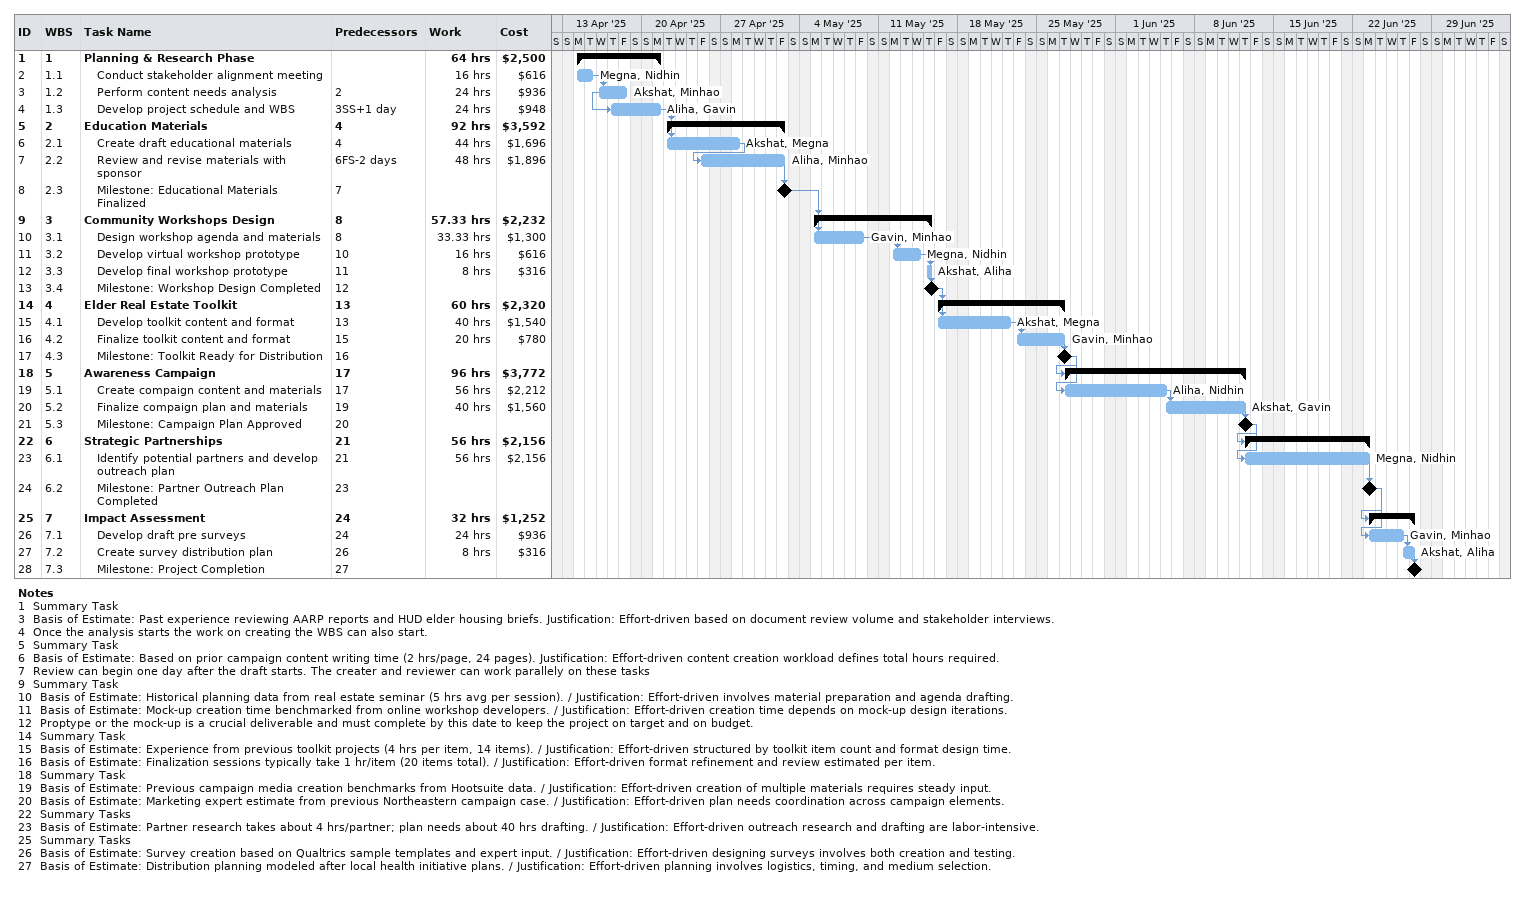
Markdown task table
| ID | WBS | Task | Start | Finish | Predecessors | Resources | Work (h) | Cost ($) |
|---|---|---|---|---|---|---|---|---|
| 1 | 1 | **Planning & Research Phase** | 2025-04-14 | 2025-04-21 |  |  | 64 | 2500 |
| 2 | 1.1 | Conduct stakeholder alignment meeting | 2025-04-14 | 2025-04-15 |  | Megna, Nidhin | 16 | 616 |
| 3 | 1.2 | Perform content needs analysis | 2025-04-16 | 2025-04-18 | 2 | Akshat, Minhao | 24 | 936 |
| 4 | 1.3 | Develop project schedule and WBS | 2025-04-17 | 2025-04-21 | 3SS+1d | Aliha, Gavin | 24 | 948 |
| 5 | 2 | **Education Materials** | 2025-04-22 | 2025-05-02 | 4 |  | 92 | 3592 |
| 6 | 2.1 | Create draft educational materials | 2025-04-22 | 2025-04-28 | 4 | Akshat, Megna | 44 | 1696 |
| 7 | 2.2 | Review and revise materials with sponsor | 2025-04-25 | 2025-05-02 | 6FS-2d | Aliha, Minhao | 48 | 1896 |
| 8 | 2.3 | Milestone: Educational Materials Finalized (milestone) | 2025-05-02 | 2025-05-02 | 7 |  |  |  |
| 9 | 3 | **Community Workshops Design** | 2025-05-05 | 2025-05-15 | 8 |  | 57.33 | 2232 |
| 10 | 3.1 | Design workshop agenda and materials | 2025-05-05 | 2025-05-09 | 8 | Gavin, Minhao | 33.33 | 1300 |
| 11 | 3.2 | Develop virtual workshop prototype | 2025-05-12 | 2025-05-14 | 10 | Megna, Nidhin | 16 | 616 |
| 12 | 3.3 | Develop final workshop prototype | 2025-05-15 | 2025-05-15 | 11 | Akshat, Aliha | 8 | 316 |
| 13 | 3.4 | Milestone: Workshop Design Completed (milestone) | 2025-05-15 | 2025-05-15 | 12 |  |  |  |
| 14 | 4 | **Elder Real Estate Toolkit** | 2025-05-16 | 2025-05-27 | 13 |  | 60 | 2320 |
| 15 | 4.1 | Develop toolkit content and format | 2025-05-16 | 2025-05-22 | 13 | Akshat, Megna | 40 | 1540 |
| 16 | 4.2 | Finalize toolkit content and format | 2025-05-23 | 2025-05-27 | 15 | Gavin, Minhao | 20 | 780 |
| 17 | 4.3 | Milestone: Toolkit Ready for Distribution (milestone) | 2025-05-27 | 2025-05-27 | 16 |  |  |  |
| 18 | 5 | **Awareness Campaign** | 2025-05-27 | 2025-06-12 | 17 |  | 96 | 3772 |
| 19 | 5.1 | Create compaign content and materials | 2025-05-27 | 2025-06-05 | 17 | Aliha, Nidhin | 56 | 2212 |
| 20 | 5.2 | Finalize compaign plan and materials | 2025-06-05 | 2025-06-12 | 19 | Akshat, Gavin | 40 | 1560 |
| 21 | 5.3 | Milestone: Campaign Plan Approved (milestone) | 2025-06-12 | 2025-06-12 | 20 |  |  |  |
| 22 | 6 | **Strategic Partnerships** | 2025-06-12 | 2025-06-23 | 21 |  | 56 | 2156 |
| 23 | 6.1 | Identify potential partners and develop outreach plan | 2025-06-12 | 2025-06-23 | 21 | Megna, Nidhin | 56 | 2156 |
| 24 | 6.2 | Milestone: Partner Outreach Plan Completed (milestone) | 2025-06-23 | 2025-06-23 | 23 |  |  |  |
| 25 | 7 | **Impact Assessment** | 2025-06-23 | 2025-06-27 | 24 |  | 32 | 1252 |
| 26 | 7.1 | Develop draft pre surveys | 2025-06-23 | 2025-06-26 | 24 | Gavin, Minhao | 24 | 936 |
| 27 | 7.2 | Create survey distribution plan | 2025-06-26 | 2025-06-27 | 26 | Akshat, Aliha | 8 | 316 |
| 28 | 7.3 | Milestone: Project Completion (milestone) | 2025-06-27 | 2025-06-27 | 27 |  |  |  |

Notes
- 1: Summary Task
- 3: Basis of Estimate: Past experience reviewing AARP reports and HUD elder housing briefs. Justification: Effort-driven based on document review volume and stakeholder interviews.
- 4: Once the analysis starts the work on creating the WBS can also start.
- 5: Summary Task
- 6: Basis of Estimate: Based on prior campaign content writing time (2 hrs/page, 24 pages). Justification: Effort-driven content creation workload defines total hours required.
- 7: Review can begin one day after the draft starts. The creater and reviewer can work parallely on these tasks
- 9: Summary Task
- 10: Basis of Estimate: Historical planning data from real estate seminar (5 hrs avg per session). / Justification: Effort-driven involves material preparation and agenda drafting.
- 11: Basis of Estimate: Mock-up creation time benchmarked from online workshop developers. / Justification: Effort-driven creation time depends on mock-up design iterations.
- 12: Proptype or the mock-up is a crucial deliverable and must complete by this date to keep the project on target and on budget.
- 14: Summary Task
- 15: Basis of Estimate: Experience from previous toolkit projects (4 hrs per item, 14 items). / Justification: Effort-driven structured by toolkit item count and format design time.
- 16: Basis of Estimate: Finalization sessions typically take 1 hr/item (20 items total). / Justification: Effort-driven format refinement and review estimated per item.
- 18: Summary Task
- 19: Basis of Estimate: Previous campaign media creation benchmarks from Hootsuite data. / Justification: Effort-driven creation of multiple materials requires steady input.
- 20: Basis of Estimate: Marketing expert estimate from previous Northeastern campaign case. / Justification: Effort-driven plan needs coordination across campaign elements.
- 22: Summary Tasks
- 23: Basis of Estimate: Partner research takes about 4 hrs/partner; plan needs about 40 hrs drafting. / Justification: Effort-driven outreach research and drafting are labor-intensive.
- 25: Summary Tasks
- 26: Basis of Estimate: Survey creation based on Qualtrics sample templates and expert input. / Justification: Effort-driven designing surveys involves both creation and testing.
- 27: Basis of Estimate: Distribution planning modeled after local health initiative plans. / Justification: Effort-driven planning involves logistics, timing, and medium selection.
